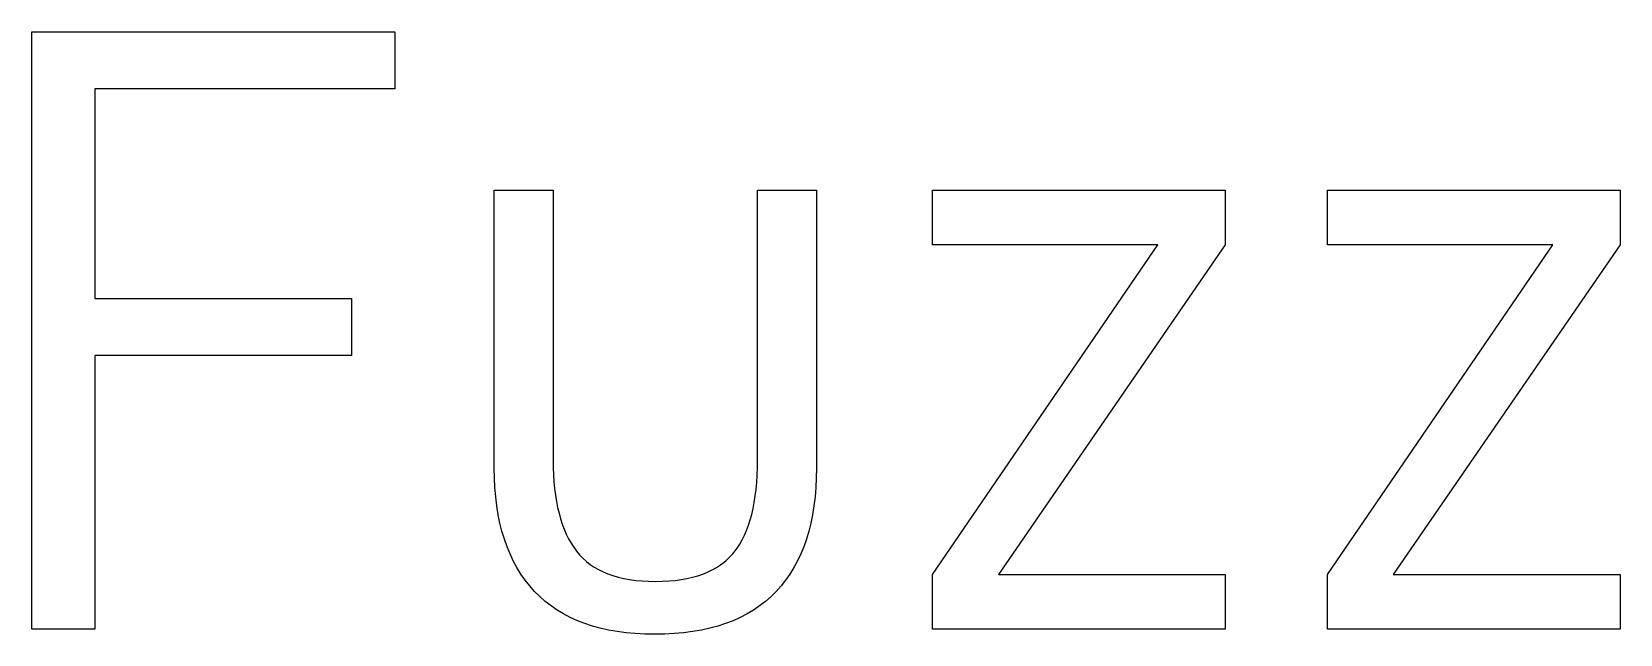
# Model space of a CAD drawing. Header units: millimetres. Extents: x 120 to 180, y -156 to -28.
# Drawn here: x 164.12 to 171.88, y -61.97 to -59.03 of the extents above; entities that cross this region are included whole.
import ezdxf

# ---------------------------------------------------------------- set-up
doc = ezdxf.new("R2010")
doc.units = ezdxf.units.MM
doc.layers.add('F.Silkscreen', color=41, linetype='CONTINUOUS', true_color=0xf2eda1)

msp = doc.modelspace()

# ---------------------------------------------------------------- linework, layer by layer
at = {"layer": 'F.Silkscreen', "linetype": 'CONTINUOUS'}
for p, q in [((164.118032, -61.947796), (164.118032, -59.026791)), ((164.118032, -59.026791), (165.8918, -59.026791)), ((165.8918, -59.026791), (165.8918, -59.30618)), ((165.8918, -59.30618), (164.427065, -59.30618)), ((164.427065, -59.30618), (164.427065, -60.330647)), ((166.378631, -61.160389), (166.378631, -59.801526)), ((166.378631, -59.801526), (166.6665, -59.801526)), ((166.6665, -59.801526), (166.6665, -61.122296)), ((167.665567, -61.122296), (167.665567, -59.801526)), ((167.665567, -59.801526), (167.953436, -59.801526)), ((167.953436, -59.801526), (167.953436, -61.160389)), ((168.5207, -60.068173), (168.5207, -59.801526)), ((168.5207, -59.801526), (169.95157, -59.801526)), ((169.95157, -59.801526), (169.95157, -60.068173)), ((170.451103, -60.068173), (170.451103, -59.801526)), ((170.451103, -59.801526), (171.881969, -59.801526)), ((171.881969, -59.801526), (171.881969, -60.068173)), ((168.5207, -61.68108), (169.62137, -60.068173)), ((169.62137, -60.068173), (168.5207, -60.068173)), ((169.95157, -60.068173), (168.842436, -61.68108)), ((170.451103, -61.68108), (171.551769, -60.068173)), ((171.551769, -60.068173), (170.451103, -60.068173)), ((171.881969, -60.068173), (170.772837, -61.68108)), ((164.427065, -60.330647), (165.680132, -60.330647)), ((165.680132, -60.330647), (165.680132, -60.610096)), ((165.680132, -60.610096), (164.427065, -60.610096)), ((164.427065, -60.610096), (164.427065, -61.947796)), ((166.3794, -61.208883), (166.378631, -61.160389)), ((166.6665, -61.122296), (166.666946, -61.158764)), ((166.666946, -61.158764), (166.668286, -61.194072)), ((167.663781, -61.195982), (167.665121, -61.159768)), ((167.665121, -61.159768), (167.665567, -61.122296)), ((167.953436, -61.160389), (167.952667, -61.208883)), ((166.381707, -61.255937), (166.3794, -61.208883)), ((166.385552, -61.301553), (166.381707, -61.255937)), ((166.668286, -61.194072), (166.670518, -61.228222)), ((166.670518, -61.228222), (166.673644, -61.261213)), ((167.658424, -61.264641), (167.661549, -61.23094)), ((167.661549, -61.23094), (167.663781, -61.195982)), ((167.95036, -61.255937), (167.946515, -61.301553)), ((167.952667, -61.208883), (167.95036, -61.255937)), ((166.390935, -61.345731), (166.385552, -61.301553)), ((166.673644, -61.261213), (166.677662, -61.293046)), ((166.677662, -61.293046), (166.682573, -61.323721)), ((166.682573, -61.323721), (166.688378, -61.353237)), ((167.64369, -61.358204), (167.649494, -61.328273)), ((167.649494, -61.328273), (167.654405, -61.297085)), ((167.654405, -61.297085), (167.658424, -61.264641)), ((167.946515, -61.301553), (167.941132, -61.345731)), ((166.397856, -61.388469), (166.390935, -61.345731)), ((166.406314, -61.429769), (166.397856, -61.388469)), ((166.688378, -61.353237), (166.695075, -61.381595)), ((166.695075, -61.381595), (166.702665, -61.408796)), ((166.702665, -61.408796), (166.711149, -61.434839)), ((167.629402, -61.414297), (167.636993, -61.386879)), ((167.636993, -61.386879), (167.64369, -61.358204)), ((167.934212, -61.388469), (167.925753, -61.429769)), ((167.941132, -61.345731), (167.934212, -61.388469)), ((166.416311, -61.469631), (166.406314, -61.429769)), ((166.427845, -61.508053), (166.416311, -61.469631)), ((166.711149, -61.434839), (166.720525, -61.459725)), ((166.720525, -61.459725), (166.730794, -61.483453)), ((166.730794, -61.483453), (166.741956, -61.506025)), ((167.590112, -61.511406), (167.601274, -61.489013)), ((167.601274, -61.489013), (167.611543, -61.465364)), ((167.611543, -61.465364), (167.620919, -61.440458)), ((167.620919, -61.440458), (167.629402, -61.414297)), ((167.915757, -61.469631), (167.904222, -61.508053)), ((167.925753, -61.429769), (167.915757, -61.469631)), ((166.440917, -61.545037), (166.427845, -61.508053)), ((166.455527, -61.580582), (166.440917, -61.545037)), ((166.741956, -61.506025), (166.754012, -61.52744)), ((166.754012, -61.52744), (166.76696, -61.547698)), ((166.76696, -61.547698), (166.780802, -61.5668)), ((166.780802, -61.5668), (166.7957, -61.584745)), ((167.551268, -61.571049), (167.565109, -61.552424)), ((167.565109, -61.552424), (167.578057, -61.532543)), ((167.578057, -61.532543), (167.590112, -61.511406)), ((167.89115, -61.545037), (167.87654, -61.580582)), ((167.904222, -61.508053), (167.89115, -61.545037)), ((166.471675, -61.614689), (166.455527, -61.580582)), ((166.489361, -61.647356), (166.471675, -61.614689)), ((166.7957, -61.584745), (166.81182, -61.601532)), ((166.81182, -61.601532), (166.829163, -61.617161)), ((166.829163, -61.617161), (166.847728, -61.631633)), ((166.847728, -61.631633), (166.867517, -61.644947)), ((166.867517, -61.644947), (166.888529, -61.657104)), ((167.464553, -61.646937), (167.484341, -61.634005)), ((167.484341, -61.634005), (167.502907, -61.619951)), ((167.502907, -61.619951), (167.511731, -61.612502)), ((167.511731, -61.612502), (167.520249, -61.604773)), ((167.520249, -61.604773), (167.528462, -61.596763)), ((167.528462, -61.596763), (167.536369, -61.588472)), ((167.536369, -61.588472), (167.543971, -61.579901)), ((167.543971, -61.579901), (167.551268, -61.571049)), ((167.860392, -61.614689), (167.842706, -61.647356)), ((167.87654, -61.580582), (167.860392, -61.614689)), ((166.508585, -61.678585), (166.489361, -61.647356)), ((166.529346, -61.708375), (166.508585, -61.678585)), ((166.551646, -61.736726), (166.529346, -61.708375)), ((166.888529, -61.657104), (166.910765, -61.668103)), ((166.910765, -61.668103), (166.934226, -61.677944)), ((166.934226, -61.677944), (166.958911, -61.686627)), ((166.958911, -61.686627), (166.984822, -61.694153)), ((166.984822, -61.694153), (167.011958, -61.700521)), ((167.011958, -61.700521), (167.04032, -61.705731)), ((167.04032, -61.705731), (167.069909, -61.709783)), ((167.069909, -61.709783), (167.100724, -61.712677)), ((167.100724, -61.712677), (167.132767, -61.714414)), ((167.132767, -61.714414), (167.166037, -61.714993)), ((167.166037, -61.714993), (167.199306, -61.71443)), ((167.199306, -61.71443), (167.231348, -61.712742)), ((167.231348, -61.712742), (167.262162, -61.709929)), ((167.262162, -61.709929), (167.29175, -61.70599)), ((167.29175, -61.70599), (167.320112, -61.700927)), ((167.320112, -61.700927), (167.347248, -61.694739)), ((167.347248, -61.694739), (167.373158, -61.687426)), ((167.373158, -61.687426), (167.397844, -61.67899)), ((167.397844, -61.67899), (167.421304, -61.669429)), ((167.421304, -61.669429), (167.44354, -61.658745)), ((167.44354, -61.658745), (167.464553, -61.646937)), ((167.802721, -61.708375), (167.780421, -61.736726)), ((167.823482, -61.678585), (167.802721, -61.708375)), ((167.842706, -61.647356), (167.823482, -61.678585)), ((168.5207, -61.947796), (168.5207, -61.68108)), ((168.842436, -61.68108), (169.95157, -61.68108)), ((169.95157, -61.68108), (169.95157, -61.947796)), ((170.451103, -61.947796), (170.451103, -61.68108)), ((170.772837, -61.68108), (171.881969, -61.68108)), ((171.881969, -61.68108), (171.881969, -61.947796)), ((166.575483, -61.763638), (166.551646, -61.736726)), ((166.600843, -61.789013), (166.575483, -61.763638)), ((166.627709, -61.812751), (166.600843, -61.789013)), ((167.731194, -61.789013), (167.704234, -61.812751)), ((167.756584, -61.763638), (167.731194, -61.789013)), ((167.780421, -61.736726), (167.756584, -61.763638)), ((166.656081, -61.834852), (166.627709, -61.812751)), ((166.68596, -61.855317), (166.656081, -61.834852)), ((166.717343, -61.874145), (166.68596, -61.855317)), ((166.750231, -61.891337), (166.717343, -61.874145)), ((167.613935, -61.874145), (167.580694, -61.891337)), ((167.645605, -61.855317), (167.613935, -61.874145)), ((167.675704, -61.834852), (167.645605, -61.855317)), ((167.704234, -61.812751), (167.675704, -61.834852)), ((164.427065, -61.947796), (164.118032, -61.947796)), ((166.784624, -61.906892), (166.750231, -61.891337)), ((166.820521, -61.920809), (166.784624, -61.906892)), ((166.857922, -61.93309), (166.820521, -61.920809)), ((166.896827, -61.943733), (166.857922, -61.93309)), ((166.937234, -61.95274), (166.896827, -61.943733)), ((166.979144, -61.960109), (166.937234, -61.95274)), ((167.390912, -61.95274), (167.348238, -61.960109)), ((167.432013, -61.943733), (167.390912, -61.95274)), ((167.471542, -61.93309), (167.432013, -61.943733)), ((167.509498, -61.920809), (167.471542, -61.93309)), ((167.545881, -61.906892), (167.509498, -61.920809)), ((167.580694, -61.891337), (167.545881, -61.906892)), ((169.95157, -61.947796), (168.5207, -61.947796)), ((171.881969, -61.947796), (170.451103, -61.947796)), ((167.022556, -61.96584), (166.979144, -61.960109)), ((167.067469, -61.969934), (167.022556, -61.96584)), ((167.113884, -61.972391), (167.067469, -61.969934)), ((167.1618, -61.97321), (167.113884, -61.972391)), ((167.210771, -61.972391), (167.1618, -61.97321)), ((167.258168, -61.969934), (167.210771, -61.972391)), ((167.30399, -61.96584), (167.258168, -61.969934)), ((167.348238, -61.960109), (167.30399, -61.96584))]:
    msp.add_line(p, q, dxfattribs=at)

doc.saveas('drawing.dxf')
